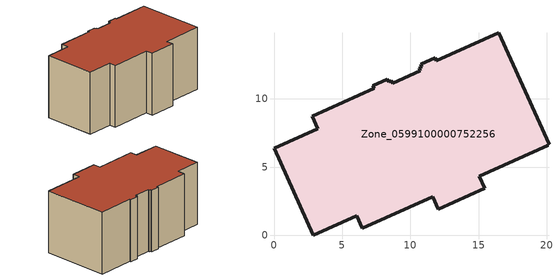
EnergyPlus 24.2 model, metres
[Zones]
Zone_0599100000752256
 floor ground (C_G): 15.02,4.34 15.42,3.44 12.02,1.92 11.61,2.82 6.47,0.52 6.06,1.43 2.86,0 0,6.39 3.19,7.82 2.79,8.74 7.34,10.78 7.25,10.98 8.31,11.46 8.4,11.26 8.6,11.35 8.69,11.15 10.72,12.05 10.64,12.25 10.84,12.35 10.75,12.54 11.81,13.01 11.9,12.81 16.46,14.86 20.15,6.67 20.04,6.7 20.09,6.61 z0
 wall outside (C_F): 15.42,3.44 15.02,4.34 20.09,6.61 20.04,6.7 20.15,6.67 16.46,14.86 11.9,12.81 11.81,13.01 10.75,12.54 10.84,12.35 10.64,12.25 10.72,12.05 8.69,11.15 8.6,11.35 8.4,11.26 8.31,11.46 7.25,10.98 7.34,10.78 2.79,8.74 3.19,7.82 0,6.39 2.86,0 6.06,1.43 6.47,0.52 11.61,2.82 12.02,1.92 15.42,3.44 z0:8.47
 roof outside (C_R): 20.09,6.61 20.04,6.7 20.15,6.67 16.46,14.86 11.9,12.81 11.81,13.01 10.75,12.54 10.84,12.35 10.64,12.25 10.72,12.05 8.69,11.15 8.6,11.35 8.4,11.26 8.31,11.46 7.25,10.98 7.34,10.78 2.79,8.74 3.19,7.82 0,6.39 2.86,0 6.06,1.43 6.47,0.52 11.61,2.82 12.02,1.92 15.42,3.44 15.02,4.34 z8.47
[BUILDING]
Pand.0599100000752256: North Axis=0; Terrain=City; Loads Convergence Tolerance Value=0.04; Temperature Convergence Tolerance Value=0.4; Solar Distribution=FullExterior; Maximum Number of Warmup Days=25; Minimum Number of Warmup Days=1
[Site:Location]
Rotterdam.The.Hague.AP_ZH_NLD Design_Conditions: Latitude=51.96; Longitude=4.45; Time Zone=1; Elevation=-4.5
[SITE:GROUNDTEMPERATURE:BUILDINGSURFACE]
18, 18, 18, 18, 18, 18, 18, 18, 18, 18, 18, 18
[MATERIAL] Thermal Absorptance=0.9; Solar Absorptance=0.7; Visible Absorptance=0.7
Name | Roughness | Thickness | Conductivity | Density | Specific Heat
G.D.2006-2014 | MediumSmooth | 0.15 | 0.06 | 540 | 1210
F.D.2006-2014 | Rough | 0.3 | 0.12 | 1920 | 840
R.D.2006-2014 | MediumRough | 0.2 | 0.08 | 1500 | 1000
[CONSTRUCTION]
C_G: G.D.2006-2014
C_F: F.D.2006-2014
C_R: R.D.2006-2014
[ZONE]
Zone_0599100000752256: Type=1; Multiplier=1; Ceiling Height=Autocalculate; Volume=Autocalculate; Floor Area=autocalculate; Part of Total Floor Area=Yes
[ZONEINFILTRATION:DESIGNFLOWRATE]
Infil_Zone_0599100000752256: Zone or ZoneList or Space or SpaceList=Zone_0599100000752256; Schedule=AlwaysOn; Design Flow Rate Calculation Method=Flow/Area; Flow Rate per Floor Area=0.0021; Constant Term Coefficient=1; Temperature Term Coefficient=0; Velocity Term Coefficient=0; Velocity Squared Term Coefficient=0
[HVACTEMPLATE:ZONE:IDEALLOADSAIRSYSTEM]
Zone_0599100000752256: Maximum Heating Supply Air Temperature=50; Minimum Cooling Supply Air Temperature=13; Maximum Heating Supply Air Humidity Ratio=0.0156; Minimum Cooling Supply Air Humidity Ratio=0.0077; Heating Limit=NoLimit; Cooling Limit=NoLimit; Dehumidification Control Type=ConstantSensibleHeatRatio; Cooling Sensible Heat Ratio=0.7; Dehumidification Setpoint=60; Humidification Control Type=None; Humidification Setpoint=30; Outdoor Air Method=None; Outdoor Air Flow Rate per Person=0.00944; Outdoor Air Flow Rate per Zone Floor Area=0; Outdoor Air Flow Rate per Zone=0; Demand Controlled Ventilation Type=None; Outdoor Air Economizer Type=NoEconomizer; Heat Recovery Type=None; Sensible Heat Recovery Effectiveness=0.7; Latent Heat Recovery Effectiveness=0.65
[ZONECONTROL:THERMOSTAT]
ThermostatControl_Zone_0599100000752256: Zone or ZoneList=Zone_0599100000752256; Control Type Schedule=DualSetpointControlType; Control 1=Thermostat_Zone_0599100000752256; Temperature Difference Between Cutout And Setpoint=0
[THERMOSTATSETPOINT:DUALSETPOINT]
Thermostat_Zone_0599100000752256: Heating Setpoint Temperature Schedule=HeatingSetpoint_Zone_0599100000752256; Cooling Setpoint Temperature Schedule=CoolingSetpoint_Zone_0599100000752256
[SCHEDULE:COMPACT]
HeatingSetpoint_Zone_0599100000752256: Through: 12/31, For: AllDays, Until: 24:00, 21
CoolingSetpoint_Zone_0599100000752256: Through: 12/31, For: AllDays, Until: 24:00, 24
DualSetpointControlType: Through: 12/31, For: AllDays, Until: 24:00, 4
AlwaysOn: Through: 12/31, For: AllDays, Until: 24:00, 1
